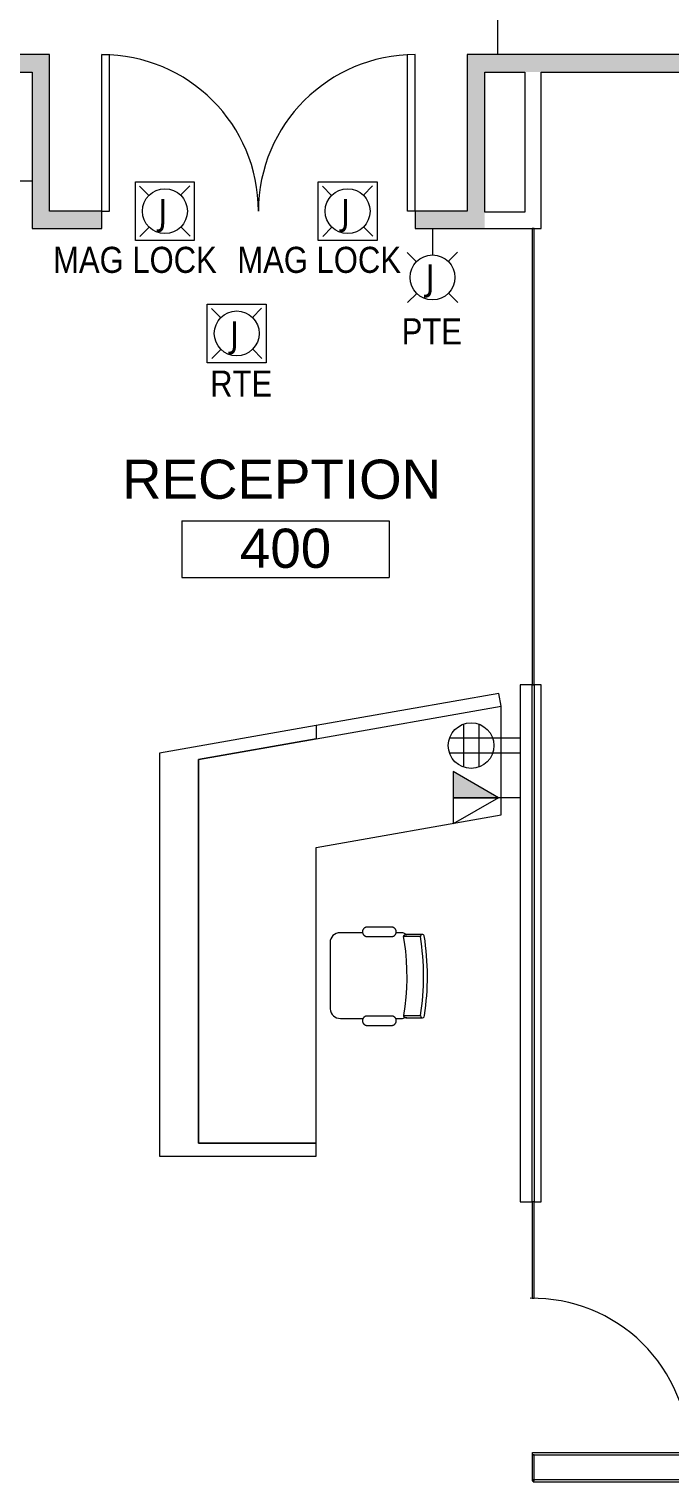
# Model space of a CAD drawing. Header units: inches. Extents: x 1 to 4333, y -575 to 1753.
# Drawn here: x 2290.9 to 2438.2, y 367.7 to 701.9 of the extents above; entities that cross this region are included whole.
import ezdxf

# ---------------------------------------------------------------- set-up
doc = ezdxf.new("R2010")
doc.units = ezdxf.units.IN
doc.header["$MEASUREMENT"] = 0
for name, color, linetype, lineweight in [('A-ANNO-NOTE', 131, 'Continuous', 20), ('A-AREA-IDEN', 2, 'Continuous', 20), ('A-DETL-GENF', 92, 'Continuous', 9), ('A-DOOR', 31, 'Continuous', 13), ('A-GLAZ', 151, 'Continuous', 13), ('A-GLAZ-CURT', 52, 'Continuous', 9), ('A-WALL', 113, 'Continuous', 50), ('A-WALL-PATT', 111, 'Continuous', 13), ('E-ELEC-FIXT-IDEN', 2, 'Continuous', 9), ('I-FURN', 30, 'Continuous', 9), ('I-WALL', 2, 'Continuous', 13), ('Q-CASE', 31, 'Continuous', 9)]:
    doc.layers.add(name, color=color, linetype=linetype, lineweight=lineweight)
doc.styles.add('Arial', font='arial.ttf', dxfattribs={"height": 9})
doc.styles.add('Arial_2', font='arial.ttf', dxfattribs={"width": 0.85, "height": 6})
doc.styles.add('Tahoma', font='tahoma.ttf', dxfattribs={"height": 6})

# ---------------------------------------------------------------- blocks, each defined once
blk = doc.blocks.new('Double-Flush - 72_ x 84_-2566513-New Construction - Tel_Data_Elec Plan')
at = {"layer": 'A-DOOR', "color": 10, "lineweight": 20}
for p, q in [((-36, 38), (-34.25, 38)), ((-36, 2), (-36, 38)), ((-34.25, 2), (-34.25, 38)), ((34.25, 2), (34.25, 37.96)), ((36, 2), (36, 38)), ((-36, 2), (-34.25, 2)), ((36, 2), (34.25, 2))]:
    blk.add_line(p, q, dxfattribs=at)
at = {"layer": 'A-DOOR', "lineweight": 9}
for centre, start, end in [((-36, 2), 0, 90), ((36, 2), 90, 180)]:
    blk.add_arc(centre, 36, start, end, dxfattribs=at)
blk = doc.blocks.new('Seating - Desk - Task - Steelcase - Think - EX-C1-2109714-New Construction - Tel_Data_Elec Plan')
at = {"layer": 'I-FURN'}
for p, q in [((-8.93, 8.24), (-8.93, 4.37)), ((9.24, 4.39), (9.24, 8.25)), ((-9.83, 3.91), (-9.83, 2.66)), ((9.91, 2.54), (9.91, 3.91)), ((-11.1, 1.6), (-11.1, -4.01)), ((-8.94, -4.01), (-8.94, 1.6)), ((9.34, 1.6), (9.34, -4.01)), ((11.51, -4.01), (11.51, 1.6)), ((-9.83, -5.07), (-9.83, -10.25)), ((9.91, -10.14), (9.91, -4.96)), ((-7.53, -12.55), (7.72, -12.55))]:
    blk.add_line(p, q, dxfattribs=at)
at = {"layer": 'I-FURN', "flags": 128}
for points in [[(-9.44, 8.69), (-9.44, 8.06), (-9.44, 7.48), (-9.44, 6.95), (-9.44, 6.49), (-9.44, 6.08), (-9.44, 5.73), (-9.44, 5.44), (-9.44, 5.21), (-9.44, 5.04), (-9.44, 4.93), (-9.44, 4.88), (-9.44, 4.88)], [(9.75, 4.9), (9.75, 4.93), (9.75, 5.02), (9.75, 5.17), (9.75, 5.38), (9.75, 5.65), (9.75, 5.98), (9.75, 6.37), (9.75, 6.82), (9.75, 7.33), (9.75, 7.89), (9.75, 8.51), (9.75, 8.71)], [(-9.44, 4.88), (-9.44, 4.91), (-9.44, 5), (-9.44, 5.08)], [(-8.93, 4.37), (-8.95, 4.37), (-8.97, 4.37), (-8.99, 4.38), (-9.01, 4.38), (-9.03, 4.38), (-9.05, 4.39), (-9.07, 4.39), (-9.09, 4.4), (-9.11, 4.4), (-9.13, 4.41), (-9.15, 4.42), (-9.16, 4.43), (-9.18, 4.44), (-9.2, 4.45), (-9.22, 4.46), (-9.23, 4.47), (-9.25, 4.48), (-9.26, 4.5), (-9.28, 4.51), (-9.29, 4.53), (-9.31, 4.54), (-9.32, 4.56), (-9.33, 4.57), (-9.35, 4.59), (-9.36, 4.6), (-9.37, 4.62), (-9.38, 4.64), (-9.39, 4.66), (-9.4, 4.68), (-9.4, 4.69), (-9.41, 4.71), (-9.42, 4.73), (-9.42, 4.75), (-9.43, 4.77), (-9.43, 4.79), (-9.43, 4.81), (-9.44, 4.83), (-9.44, 4.85), (-9.44, 4.87), (-9.44, 4.88)], [(9.24, 4.39), (7.14, 4.71), (5.03, 4.94), (2.91, 5.09), (0.79, 5.16), (-1.33, 5.14), (-3.45, 5.04), (-5.57, 4.85), (-7.68, 4.58), (-8.93, 4.37)], [(9.75, 4.9), (9.75, 4.88), (9.75, 4.86), (9.74, 4.84), (9.74, 4.82), (9.74, 4.8), (9.73, 4.78), (9.73, 4.76), (9.72, 4.74), (9.72, 4.72), (9.71, 4.7), (9.7, 4.68), (9.69, 4.66), (9.68, 4.64), (9.67, 4.63), (9.66, 4.61), (9.65, 4.59), (9.63, 4.58), (9.62, 4.56), (9.61, 4.55), (9.59, 4.53), (9.58, 4.52), (9.56, 4.5), (9.55, 4.49), (9.53, 4.48), (9.51, 4.47), (9.5, 4.46), (9.48, 4.45), (9.46, 4.44), (9.44, 4.43), (9.42, 4.42), (9.41, 4.42), (9.39, 4.41), (9.37, 4.4), (9.35, 4.4), (9.33, 4.4), (9.31, 4.39), (9.29, 4.39), (9.27, 4.39), (9.25, 4.39), (9.24, 4.39)], [(9.75, 5.1), (9.75, 4.97), (9.75, 4.91), (9.75, 4.9)], [(-8.94, 1.6), (-8.94, 1.64), (-8.94, 1.68), (-8.94, 1.73), (-8.95, 1.77), (-8.96, 1.81), (-8.97, 1.86), (-8.98, 1.9), (-8.99, 1.94), (-9.01, 1.98), (-9.02, 2.02), (-9.04, 2.06), (-9.06, 2.1), (-9.08, 2.14), (-9.1, 2.17), (-9.12, 2.21), (-9.15, 2.24), (-9.18, 2.28), (-9.2, 2.31), (-9.23, 2.34), (-9.26, 2.37), (-9.3, 2.4), (-9.33, 2.43), (-9.36, 2.46), (-9.4, 2.48), (-9.43, 2.51), (-9.47, 2.53), (-9.51, 2.55), (-9.55, 2.57), (-9.59, 2.59), (-9.63, 2.61), (-9.67, 2.62), (-9.71, 2.64), (-9.75, 2.65), (-9.79, 2.66), (-9.83, 2.66), (-9.88, 2.67), (-9.92, 2.68), (-9.96, 2.68), (-10.01, 2.68), (-10.05, 2.68), (-10.09, 2.68), (-10.14, 2.67), (-10.18, 2.67), (-10.22, 2.66), (-10.26, 2.65), (-10.31, 2.64), (-10.35, 2.63), (-10.39, 2.62), (-10.43, 2.6), (-10.47, 2.58), (-10.51, 2.56), (-10.55, 2.54), (-10.58, 2.52), (-10.62, 2.5), (-10.65, 2.47), (-10.69, 2.45), (-10.72, 2.42), (-10.75, 2.39), (-10.79, 2.36), (-10.82, 2.33), (-10.84, 2.3), (-10.87, 2.26), (-10.9, 2.23), (-10.92, 2.19), (-10.95, 2.16), (-10.97, 2.12), (-10.99, 2.08), (-11.01, 2.04), (-11.02, 2), (-11.04, 1.96), (-11.05, 1.92), (-11.06, 1.88), (-11.07, 1.84), (-11.08, 1.79), (-11.09, 1.75), (-11.09, 1.71), (-11.1, 1.66), (-11.1, 1.62), (-11.1, 1.6)], [(11.51, 1.6), (11.51, 1.64), (11.51, 1.69), (11.5, 1.73), (11.5, 1.77), (11.49, 1.81), (11.48, 1.86), (11.47, 1.9), (11.46, 1.94), (11.44, 1.98), (11.43, 2.02), (11.41, 2.06), (11.39, 2.1), (11.37, 2.14), (11.35, 2.17), (11.32, 2.21), (11.3, 2.25), (11.27, 2.28), (11.24, 2.31), (11.21, 2.35), (11.18, 2.38), (11.15, 2.41), (11.12, 2.43), (11.08, 2.46), (11.05, 2.49), (11.01, 2.51), (10.98, 2.53), (10.94, 2.55), (10.9, 2.57), (10.86, 2.59), (10.82, 2.61), (10.78, 2.62), (10.74, 2.64), (10.7, 2.65), (10.65, 2.66), (10.61, 2.67), (10.57, 2.67), (10.53, 2.68), (10.48, 2.68), (10.44, 2.68), (10.4, 2.68), (10.35, 2.68), (10.31, 2.68), (10.27, 2.67), (10.22, 2.66), (10.18, 2.65), (10.14, 2.64), (10.1, 2.63), (10.06, 2.62), (10.02, 2.6), (9.98, 2.58), (9.94, 2.57), (9.9, 2.54), (9.86, 2.52), (9.83, 2.5), (9.79, 2.47), (9.76, 2.45), (9.72, 2.42), (9.69, 2.39), (9.66, 2.36), (9.63, 2.33), (9.6, 2.3), (9.57, 2.26), (9.55, 2.23), (9.52, 2.19), (9.5, 2.16), (9.48, 2.12), (9.46, 2.08), (9.44, 2.04), (9.42, 2), (9.41, 1.96), (9.39, 1.92), (9.38, 1.88), (9.37, 1.84), (9.36, 1.79), (9.35, 1.75), (9.35, 1.71), (9.35, 1.67), (9.34, 1.62), (9.34, 1.6)], [(-11.1, -4.01), (-11.1, -4.05), (-11.1, -4.1), (-11.09, -4.14), (-11.09, -4.18), (-11.08, -4.22), (-11.07, -4.27), (-11.06, -4.31), (-11.05, -4.35), (-11.03, -4.39), (-11.01, -4.43), (-11, -4.47), (-10.98, -4.51), (-10.96, -4.55), (-10.93, -4.58), (-10.91, -4.62), (-10.89, -4.66), (-10.86, -4.69), (-10.83, -4.72), (-10.8, -4.76), (-10.77, -4.79), (-10.74, -4.82), (-10.71, -4.84), (-10.67, -4.87), (-10.64, -4.9), (-10.6, -4.92), (-10.57, -4.94), (-10.53, -4.96), (-10.49, -4.98), (-10.45, -5), (-10.41, -5.02), (-10.37, -5.03), (-10.33, -5.05), (-10.29, -5.06), (-10.24, -5.07), (-10.2, -5.08), (-10.16, -5.08), (-10.12, -5.09), (-10.07, -5.09), (-10.03, -5.09), (-9.99, -5.09), (-9.94, -5.09), (-9.9, -5.09), (-9.86, -5.08), (-9.81, -5.07), (-9.77, -5.06), (-9.73, -5.05), (-9.69, -5.04), (-9.65, -5.03), (-9.61, -5.01), (-9.57, -4.99), (-9.53, -4.98), (-9.49, -4.95), (-9.45, -4.93), (-9.42, -4.91), (-9.38, -4.88), (-9.35, -4.86), (-9.31, -4.83), (-9.28, -4.8), (-9.25, -4.77), (-9.22, -4.74), (-9.19, -4.71), (-9.16, -4.67), (-9.14, -4.64), (-9.11, -4.6), (-9.09, -4.57), (-9.07, -4.53), (-9.05, -4.49), (-9.03, -4.45), (-9.01, -4.41), (-9, -4.37), (-8.98, -4.33), (-8.97, -4.29), (-8.96, -4.25), (-8.95, -4.21), (-8.95, -4.16), (-8.94, -4.12), (-8.94, -4.08), (-8.94, -4.03), (-8.94, -4.01)], [(9.34, -4.01), (9.34, -4.05), (9.35, -4.1), (9.35, -4.14), (9.36, -4.18), (9.37, -4.23), (9.37, -4.27), (9.39, -4.31), (9.4, -4.35), (9.41, -4.39), (9.43, -4.43), (9.45, -4.47), (9.47, -4.51), (9.49, -4.55), (9.51, -4.59), (9.53, -4.62), (9.56, -4.66), (9.58, -4.69), (9.61, -4.72), (9.64, -4.76), (9.67, -4.79), (9.7, -4.82), (9.74, -4.85), (9.77, -4.87), (9.81, -4.9), (9.84, -4.92), (9.88, -4.94), (9.92, -4.97), (9.96, -4.99), (9.99, -5), (10.03, -5.02), (10.08, -5.04), (10.12, -5.05), (10.16, -5.06), (10.2, -5.07), (10.24, -5.08), (10.29, -5.08), (10.33, -5.09), (10.37, -5.09), (10.42, -5.09), (10.46, -5.09), (10.5, -5.09), (10.55, -5.09), (10.59, -5.08), (10.63, -5.07), (10.67, -5.07), (10.72, -5.05), (10.76, -5.04), (10.8, -5.03), (10.84, -5.01), (10.88, -5), (10.92, -4.98), (10.96, -4.96), (10.99, -4.93), (11.03, -4.91), (11.07, -4.89), (11.1, -4.86), (11.13, -4.83), (11.17, -4.8), (11.2, -4.77), (11.23, -4.74), (11.26, -4.71), (11.28, -4.68), (11.31, -4.64), (11.33, -4.61), (11.36, -4.57), (11.38, -4.53), (11.4, -4.49), (11.42, -4.45), (11.43, -4.41), (11.45, -4.37), (11.46, -4.33), (11.47, -4.29), (11.49, -4.25), (11.49, -4.21), (11.5, -4.16), (11.51, -4.12), (11.51, -4.08), (11.51, -4.03), (11.51, -4.01)]]:
    blk.add_lwpolyline(points, dxfattribs=at)
at = {"layer": 'I-FURN'}
for centre, radius, start, end in [((-8.51, 3.91), 1.32, 132.1873, 180), ((8.59, 3.91), 1.32, 360, 35.7227), ((-7.53, -10.25), 2.3, 180, 270), ((7.49, -10.14), 2.42, 275.3193, 360)]:
    blk.add_arc(centre, radius, start, end, dxfattribs=at)
for centre, major_axis, ratio, start_param, end_param in [((0.2, -38.81), (54.09, 0), 0.899459, 1.402966, 1.74368), ((-8.93, 8.69), (0.507, 0), 0.899459, 1.913366, 4.712389), ((0.2, -38.81), (53.09, 0), 0.899459, 1.399774, 1.74371), ((9.24, 8.71), (-0.507, 0), 0.899459, 1.570796, 4.712389), ((-8.93, 5.08), (0.507, 0), 0.99468, 2.996027, 3.185649), ((9.24, 5.1), (0.507, 0), 0.99468, 6.021386, 6.283185)]:
    blk.add_ellipse(centre, major_axis=major_axis, ratio=ratio, start_param=start_param, end_param=end_param, dxfattribs=at)
blk = doc.blocks.new('System Panel - Glazed-2795129-New Construction - Tel_Data_Elec Plan')
at = {"layer": 'A-GLAZ-CURT', "color": 10, "lineweight": 20}
for p, q in [((11.09, 0.25), (-11.09, 0.25)), ((11.09, -0.25), (11.09, 0.25)), ((-11.09, -0.25), (11.09, -0.25))]:
    blk.add_line(p, q, dxfattribs=at)
blk = doc.blocks.new('System Panel - Glazed-2722083-New Construction - Tel_Data_Elec Plan')
at = {"layer": 'A-GLAZ-CURT', "color": 10, "lineweight": 20}
for p, q in [((141.9375, 0.25), (-141.9375, 0.25)), ((-141.9375, 0.25), (-141.9375, -0.25)), ((141.9375, -0.25), (141.9375, 0.25)), ((-141.9375, -0.25), (141.9375, -0.25))]:
    blk.add_line(p, q, dxfattribs=at)
blk = doc.blocks.new('System Panel - Glazed-2692563-New Construction - Tel_Data_Elec Plan')
at = {"layer": 'A-GLAZ-CURT', "color": 10, "lineweight": 20}
for p, q in [((3, 0.25), (-3, 0.25)), ((-3, 0.25), (-3, -0.25)), ((3, -0.25), (3, 0.25)), ((-3, -0.25), (3, -0.25))]:
    blk.add_line(p, q, dxfattribs=at)
blk = doc.blocks.new('storefront - glass swinging - SNGL - GLASS - OFFICE DOORS-2692573-New Construction - Tel_Data_Elec Plan')
at = {"layer": 'A-DETL-GENF'}
for p, q in [((17.5, -0.16), (17.5, 35.84)), ((18, -0.16), (18, 35.84)), ((18, -0.16), (17.5, -0.16))]:
    blk.add_line(p, q, dxfattribs=at)
blk.add_arc((18, -0.16), 36, 90, 180.7958, dxfattribs=at)
blk = doc.blocks.new('System Panel - Glazed-2795262-New Construction - Tel_Data_Elec Plan')
at = {"layer": 'A-GLAZ-CURT', "color": 10, "lineweight": 20}
for p, q in [((52.46, 0.25), (-52.46, 0.25)), ((-52.46, 0.25), (-52.46, -0.25)), ((52.46, -0.25), (52.46, 0.25)), ((-52.46, -0.25), (52.46, -0.25))]:
    blk.add_line(p, q, dxfattribs=at)
blk = doc.blocks.new('Reception Desk - Reception Desk-2793056-New Construction - Tel_Data_Elec Plan')
at = {"layer": 'Q-CASE', "lineweight": 13}
for p, q in [((298.66, 551.07), (256.66, 543.66)), ((256.66, 540.61), (299.18, 548.11)), ((299.18, 548.11), (298.66, 551.07)), ((299.18, 523.11), (299.18, 548.11)), ((256.66, 543.66), (220.66, 537.31)), ((256.66, 543.66), (256.66, 540.61)), ((229.66, 535.85), (256.66, 540.61)), ((256.66, 540.61), (229.66, 535.85)), ((220.66, 537.31), (220.66, 444.61)), ((229.66, 447.61), (229.66, 535.85)), ((229.66, 535.85), (229.66, 447.61)), ((256.66, 515.61), (299.18, 523.11)), ((256.66, 447.61), (256.66, 515.61)), ((220.66, 444.61), (256.66, 444.61)), ((256.66, 447.61), (229.66, 447.61)), ((229.66, 447.61), (256.66, 447.61)), ((256.66, 444.61), (256.66, 447.61))]:
    blk.add_line(p, q, dxfattribs=at)
blk = doc.blocks.new('Fixed Glass - Adjustable Sill - Instance-2823525-New Construction - Tel_Data_Elec Plan')
at = {"layer": 'A-GLAZ', "lineweight": 9}
for p, q in [((-60.97, -0.81), (-60.97, -0.31)), ((-60.97, -0.31), (57.97, -0.31)), ((57.97, -0.81), (-60.97, -0.81)), ((57.97, -0.31), (57.97, -0.81))]:
    blk.add_line(p, q, dxfattribs=at)
blk = doc.blocks.new('Counter Top _No Backsplash_ - Standard Counter Top-2874770-New Construction - Tel_Data_Elec Plan')
at = {"layer": 'Q-CASE', "lineweight": 13}
for p, q in [((170.9, 0), (-47.26, 0)), ((110.74, -25), (170.74, -25))]:
    blk.add_line(p, q, dxfattribs=at)
blk = doc.blocks.new('FORM Room Tag - Name _ Number-2260771-New Construction - Tel_Data_Elec Plan')
at = {"layer": 'A-AREA-IDEN'}
for p, q in [((-0.2444, -0.0231), (-0.2444, -0.1589)), ((-0.2444, -0.0231), (0.2515, -0.0231)), ((0.2515, -0.0231), (0.2515, -0.1589)), ((-0.2444, -0.1589), (0.2515, -0.1589))]:
    blk.add_line(p, q, dxfattribs=at)

msp = doc.modelspace()

# ---------------------------------------------------------------- hatches: boundary and pattern name
at = {"layer": 'A-ANNO-NOTE', "lineweight": 9}
msp.add_hatch(color=256, dxfattribs=at).paths.add_polyline_path([(2398.86, 525.07), (2388.4, 531.07), (2388.4, 525.07), (2394.79, 525.07)], flags=0)
at = {"layer": 'A-WALL-PATT'}
for points in [[(2295.66, 691.99), (2295.66, 695.99), (2133.66, 695.99), (2133.66, 691.99), (2291.66, 691.99)], [(2391.66, 659.99), (2395.66, 659.99), (2395.66, 695.99), (2391.66, 695.99)], [(2810.59, 691.99), (2813.66, 691.99), (2813.66, 695.99), (2395.66, 695.99), (2395.66, 691.99), (2809.66, 691.99)], [(2291.66, 655.99), (2295.66, 655.99), (2295.66, 691.99), (2291.66, 691.99)]]:
    msp.add_hatch(color=8, dxfattribs=at).paths.add_polyline_path(points, flags=0)
h = msp.add_hatch(color=8, dxfattribs=at)
h.paths.add_polyline_path([(2394.79, 655.99), (2395.66, 655.99), (2395.66, 659.99), (2379.66, 659.99), (2379.66, 655.99), (2391.66, 655.99)], flags=0)
h.paths.add_polyline_path([(2307.66, 655.99), (2307.66, 659.99), (2295.66, 659.99), (2295.66, 655.99)], flags=0)

# ---------------------------------------------------------------- linework, layer by layer
at = {"layer": 'A-ANNO-NOTE'}
for p, q in [((2398.65, 695.99), (2398.65, 704.99)), ((2315.41, 666.74), (2328.91, 666.74)), ((2315.41, 653.24), (2315.41, 666.74)), ((2318.48, 663.61), (2316.35, 665.73)), ((2325.77, 663.67), (2327.9, 665.8)), ((2328.91, 666.74), (2328.91, 653.24)), ((2357.41, 666.74), (2370.91, 666.74)), ((2357.41, 653.24), (2357.41, 666.74)), ((2360.48, 663.61), (2358.35, 665.73)), ((2367.77, 663.67), (2369.9, 665.8)), ((2370.91, 666.74), (2370.91, 653.24)), ((2318.54, 656.31), (2316.42, 654.19)), ((2325.84, 656.38), (2327.96, 654.25)), ((2360.54, 656.31), (2358.42, 654.19)), ((2367.84, 656.38), (2369.96, 654.25)), ((2383.66, 655.99), (2383.66, 649.9)), ((2328.91, 653.24), (2315.41, 653.24)), ((2370.91, 653.24), (2357.41, 653.24)), ((2379.98, 648.36), (2377.86, 650.49)), ((2387.27, 648.42), (2389.4, 650.55)), ((2331.91, 638.62), (2345.41, 638.62)), ((2331.91, 625.12), (2331.91, 638.62)), ((2345.41, 638.62), (2345.41, 625.12)), ((2380.05, 641.07), (2377.92, 638.94)), ((2387.34, 641.13), (2389.47, 639.01)), ((2334.98, 635.48), (2332.85, 637.61)), ((2342.27, 635.55), (2344.4, 637.67)), ((2345.41, 625.12), (2331.91, 625.12)), ((2335.04, 628.19), (2332.92, 626.06)), ((2342.34, 628.25), (2344.46, 626.13)), ((2390.79, 542.01), (2390.79, 532.11)), ((2394.28, 542.01), (2394.28, 532.11)), ((2403.78, 538.8), (2387.58, 538.8)), ((2403.78, 535.32), (2387.58, 535.32)), ((2388.4, 531.07), (2388.4, 525.07)), ((2398.86, 525.07), (2388.4, 531.07)), ((2388.4, 531.07), (2388.4, 519.07)), ((2398.86, 525.07), (2388.4, 531.07)), ((2388.4, 525.07), (2398.86, 525.07)), ((2403.78, 525.07), (2388.4, 525.07)), ((2398.86, 525.07), (2388.4, 519.07))]:
    msp.add_line(p, q, dxfattribs=at)
for centre, radius in [((2322.16, 659.99), 5.16), ((2364.16, 659.99), 5.16), ((2383.66, 644.75), 5.16), ((2338.66, 631.87), 5.16), ((2392.54, 537.06), 5.25)]:
    msp.add_circle(centre, radius, dxfattribs=at)
at = {"layer": 'A-WALL', "color": 10, "lineweight": 20}
for p, q in [((2295.66, 695.99), (2133.66, 695.99)), ((2295.66, 659.99), (2295.66, 695.99)), ((2391.66, 695.99), (2391.66, 659.99)), ((2809.66, 695.99), (2391.66, 695.99)), ((2133.66, 691.99), (2291.66, 691.99)), ((2291.66, 691.99), (2291.66, 655.99)), ((2395.66, 659.74), (2395.66, 691.99)), ((2395.66, 691.99), (2404.91, 691.99)), ((2408.66, 691.99), (2690.66, 691.99)), ((2307.66, 659.99), (2295.66, 659.99)), ((2307.66, 655.99), (2307.66, 659.99)), ((2391.66, 659.99), (2379.66, 659.99)), ((2379.66, 659.99), (2379.66, 655.99)), ((2291.66, 655.99), (2307.66, 655.99)), ((2379.66, 655.99), (2395.66, 655.99))]:
    msp.add_line(p, q, dxfattribs=at)
at = {"layer": 'I-WALL', "color": 10, "lineweight": 20}
for p, q in [((2404.91, 691.99), (2404.91, 659.74)), ((2408.66, 655.99), (2408.66, 691.99)), ((2404.91, 659.74), (2395.66, 659.74)), ((2395.66, 655.99), (2408.66, 655.99)), ((2403.78, 551.07), (2403.78, 432.12)), ((2408.66, 551.07), (2403.78, 551.07)), ((2408.66, 432.12), (2408.66, 551.07)), ((2403.78, 432.12), (2406.53, 432.12)), ((2407.03, 432.12), (2408.66, 432.12))]:
    msp.add_line(p, q, dxfattribs=at)

# ---------------------------------------------------------------- block references
at = {"layer": 'A-AREA-IDEN', "xscale": 95.99999999999994, "yscale": 95.99999999999994, "zscale": 95.99999999999994}
msp.add_blockref('FORM Room Tag - Name _ Number-2260771-New Construction - Tel_Data_Elec Plan', (2349.55, 591), dxfattribs=at)
at = {"layer": 'A-DOOR'}
msp.add_blockref('Double-Flush - 72_ x 84_-2566513-New Construction - Tel_Data_Elec Plan', (2343.66, 657.99), dxfattribs=at)
at = {"layer": 'A-DOOR', "rotation": 269.9999999999999}
msp.add_blockref('storefront - glass swinging - SNGL - GLASS - OFFICE DOORS-2692573-New Construction - Tel_Data_Elec Plan', (2406.78, 391.94), dxfattribs=at)
at = {"layer": 'A-GLAZ', "rotation": 89.99999999999993}
msp.add_blockref('Fixed Glass - Adjustable Sill - Instance-2823525-New Construction - Tel_Data_Elec Plan', (2406.22, 493.09), dxfattribs=at)
at = {"layer": 'A-GLAZ-CURT'}
for name, p, rotation in [('System Panel - Glazed-2795262-New Construction - Tel_Data_Elec Plan', (2406.78, 603.53), 89.99999999999991), ('System Panel - Glazed-2795129-New Construction - Tel_Data_Elec Plan', (2406.78, 421.03), 269.9999999999999), ('System Panel - Glazed-2692563-New Construction - Tel_Data_Elec Plan', (2406.78, 370.94), 269.9999999999999), ('System Panel - Glazed-2722083-New Construction - Tel_Data_Elec Plan', (2548.72, 367.94), 180)]:
    msp.add_blockref(name, p, dxfattribs=dict(at, rotation=rotation))
at = {"layer": 'I-FURN', "rotation": 269.9999999999997}
msp.add_blockref('Seating - Desk - Task - Steelcase - Think - EX-C1-2109714-New Construction - Tel_Data_Elec Plan', (2372.66, 484.2), dxfattribs=at)
at = {"layer": 'Q-CASE', "lineweight": 13, "rotation": 180}
msp.add_blockref('Counter Top _No Backsplash_ - Standard Counter Top-2874770-New Construction - Tel_Data_Elec Plan', (2244.4, 666.99), dxfattribs=at)
at = {"layer": 'Q-CASE', "lineweight": 13}
msp.add_blockref('Reception Desk - Reception Desk-2793056-New Construction - Tel_Data_Elec Plan', (2100.25, -2), dxfattribs=at)

# ---------------------------------------------------------------- texts
at = {"layer": 'A-ANNO-NOTE', "lineweight": 9, "char_height": 6, "width": 3.939, "attachment_point": 1, "style": 'Tahoma'}
for insert in [(2320.61, 662.76), (2362.61, 662.76), (2382.1, 647.73), (2337.11, 634.64)]:
    msp.add_mtext('J', dxfattribs=dict(at, insert=insert))
at = {"layer": 'A-AREA-IDEN', "lineweight": 9, "char_height": 9, "attachment_point": 1, "style": 'Arial'}
for s, insert, width in [('RECEPTION', (2312.31, 602.83), 89.991), ('400', (2339.4, 586.95), 25.452)]:
    msp.add_mtext(s, dxfattribs=dict(at, insert=insert, width=width))
at = {"layer": 'E-ELEC-FIXT-IDEN', "char_height": 6, "attachment_point": 1, "style": 'Arial_2'}
for s, insert, width in [('MAG LOCK', (2296.47, 651.79), 47.1316), ('MAG LOCK', (2338.81, 651.79), 47.1316), ('PTE', (2376.57, 635.34), 17.2558), ('RTE', (2332.56, 623.32), 17.7709)]:
    msp.add_mtext(s, dxfattribs=dict(at, insert=insert, width=width))

doc.saveas('drawing.dxf')
